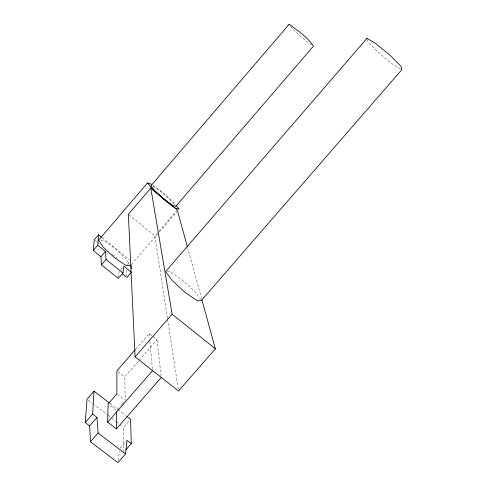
<?xml version="1.0" encoding="UTF-8"?>
<svg xmlns="http://www.w3.org/2000/svg" width="487" height="487" viewBox="0 0 487 487"><rect width="100%" height="100%" fill="white"/><g stroke="black" fill="none" stroke-linecap="round" stroke-linejoin="round"><path stroke-width="0.37" stroke-dasharray="2.44 1.83" d="M118.213 460.459L119.37 450.968M118.566 277L119.309 271.375M120.654 269.804L122.901 267.193M127.509 264.691L129.901 261.915M167.461 318.334L154.89 235.945L176.775 210.494M131.484 264.484L157.526 234.204M159.493 231.915L176.69 211.918M135.776 349.057L149.174 333.595L151.974 335.817M117.458 394.385L125.22 400.387L124.794 376.95L138.679 360.952M139.172 360.38L157.021 339.81L152.534 336.261M118.913 407.637L116.484 410.431L109.313 404.91M120.849 405.409L121.823 404.289M122.304 403.735L124.246 401.501M123.923 452.039L123.601 427.269L129.56 420.427M120.131 448.21L126.017 441.466M167.157 271.539L170.152 271.612L182.254 279.988L195.068 291.792L200.571 299.286M100.785 240.28L103.573 240.584L114.713 248.181L125.768 258.451L130.498 265.628M152.9 186.375C160.972 190.971 168.405 197.412 174.401 204.583M400.527 69.002L392.528 64.114L378.813 52.84L368.263 42.235L367.387 39.642M311.656 44.847C303.797 39.514 296.4 33.159 290.149 26.054M152.948 185.194L162.567 192.365L173.81 202.525L175.588 204.704M88.226 400.131L92.42 403.352M93.023 403.814L107.408 414.851M108.011 415.308L111.006 417.609M111.608 418.071L115.803 421.292M116.405 421.748L119.4 424.049M120.003 424.506L123.601 427.269M110.184 403.601L117.373 409.135M117.976 409.597L125.762 415.594M118.043 371.697L124.794 376.95M94.849 240.335L96.609 241.747M97.193 242.222L100.718 245.046M112.46 254.482L117.16 258.256M102.1 237.644L129.682 259.857M128.939 214.791L154.89 235.945M187.489 247.207L201.527 298.379M167.577 319.082L178.321 389.49M157.021 339.81L161.094 375.921M149.174 333.595L149.588 338.13M149.868 341.15L152.504 369.852M126.693 270.182L126.876 276.013"/><path stroke-width="0.73" d="M135.283 349.629L116.923 370.82L116.862 393.922L108.12 403.991L107.682 422.241L116.423 428.931L116.478 411.911M125.883 449.793L131.277 443.614L126.997 440.339L125.549 453.945L117.945 462.65L90.442 441.8L89.62 425.912L85.243 422.582L92.633 414.066L94.009 391.146L109.587 403.139M85.243 422.582L87.027 399.212L94.009 391.146M122.237 273.718L126.924 277.468L131.411 272.257L123.801 266.146L122.998 273.037L118.378 278.406L101.442 264.873L100.943 256.661L93.236 250.495L97.747 245.223L98.581 234.807L101.515 237.169M93.236 250.495L94.259 239.86L98.581 234.807M151.749 184.293L147.537 182.96L98.697 240.054L103.189 247.146L114.591 257.769L125.975 265.452L130.498 265.628M187.288 246.477L177.262 209.927L150.793 188.092L128.349 214.31L135.094 356.892L178.546 390.988L215.364 348.82L201.928 299.84M100.943 256.661L105.442 251.408L97.747 245.223M101.442 264.873L106.069 259.474L105.442 251.408M135.094 356.892L172.118 314.188L150.793 188.092M89.62 425.912L97.004 417.408L92.633 414.066M90.442 441.8L98.076 433.022L97.004 417.408M107.682 422.241L152.577 370.607M116.423 428.931L161.264 377.425M98.076 433.022L125.549 453.945M126.961 416.519L130.553 419.283L131.277 443.614M106.069 259.474L122.998 273.037M172.118 314.188L215.364 348.82M176.032 205.246L179.143 209.063L175.296 208.071L164.259 199.889L152.65 189.382L147.537 182.96M131.064 265.092L131.234 268.678M289.083 24.35L150.927 185.76L154.969 190.825L164.07 199.061L172.739 205.49L175.795 206.293L313.506 46.07C307.248 37.207 298.026 30.431 289.083 24.35M366.954 38.345L165.659 271.509L171.734 280.062L185.023 292.34L197.399 300.808L201.417 300.442L401.757 69.751L400.99 66.287L390.288 55.445L376.025 43.745L366.954 38.345"/></g></svg>
